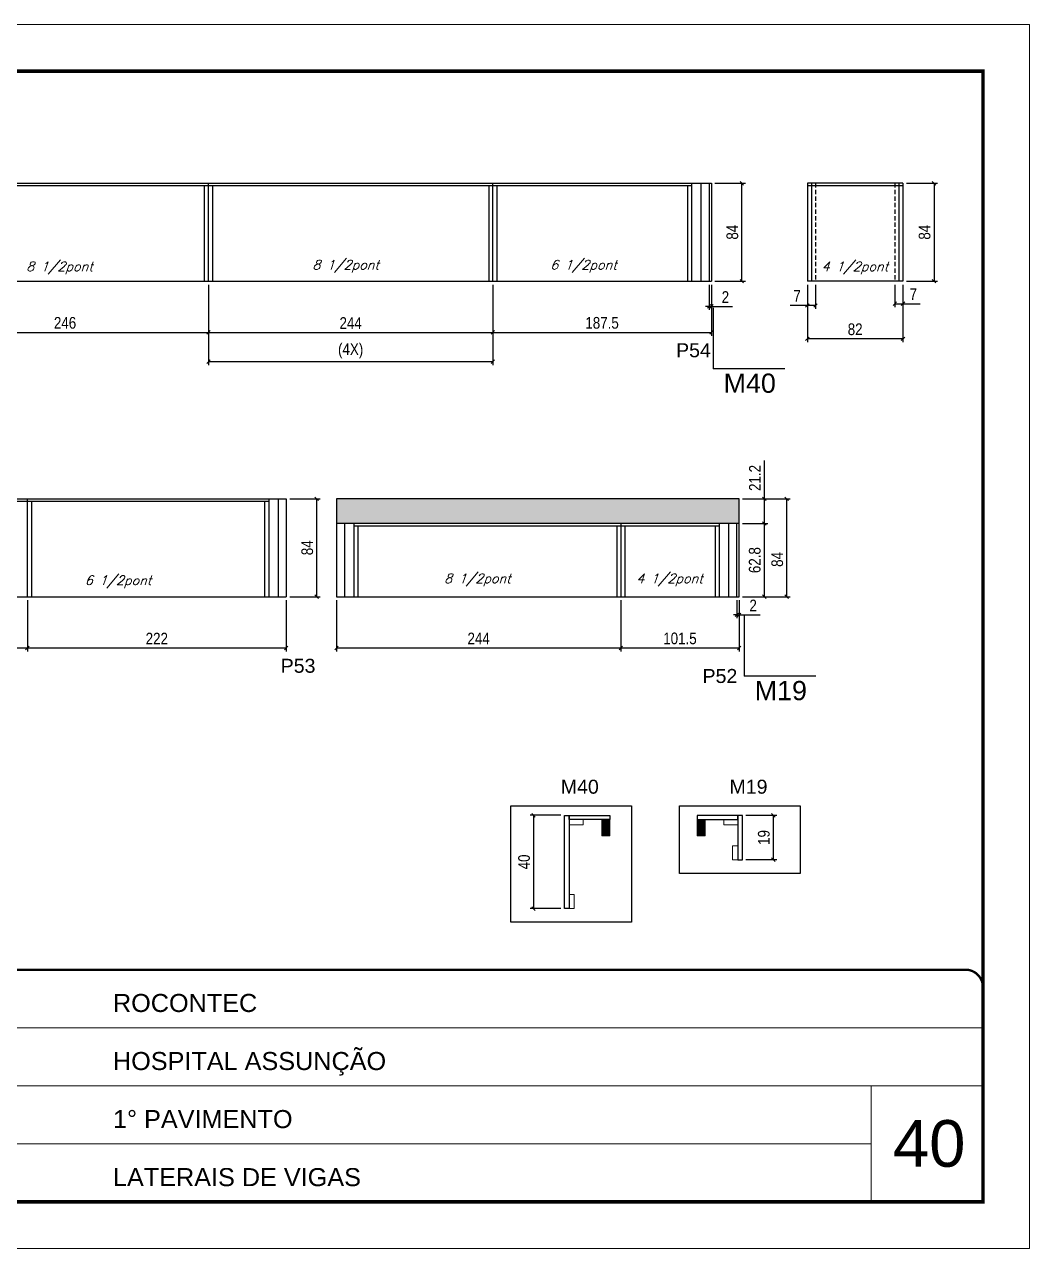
# Model space of a CAD drawing. Extents: x 137137 to 143418, y 10464 to 34486.
# Drawn here: x 142515 to 143377, y 23099 to 24149 of the extents above; entities that cross this region are included whole.
import ezdxf

# ---------------------------------------------------------------- set-up
doc = ezdxf.new("R2010")
doc.units = 0
for name, pattern in [('CONTINUO', [0]), ('DASHED', [0.75, 0.5, -0.25]), ('HIDDEN', [0.375, 0.25, -0.125])]:
    doc.linetypes.add(name, pattern=pattern)
for name, color, linetype in [('5', 5, 'Continuous'), ('COTA', 241, 'Continuous'), ('NOMENCLATURA', 7, 'Continuous'), ('Painéis', 200, 'Continuous'), ('SARR_2.2x7', 40, 'Continuous'), ('SARR_3.5x7', 81, 'Continuous'), ('texto', 7, 'Continuous')]:
    doc.layers.add(name, color=color, linetype=linetype)
for name, color, linetype, lineweight in [('CARIMBO', 255, 'Continuous', 9), ('Folhas', 255, 'Continuous', 9), ('Madeira', 126, 'Continuous', 18), ('Sarr 2.2x7', 40, 'Continuous', 9), ('SARRAFO DE PRESSAO', 251, 'DASHED', 9)]:
    doc.layers.add(name, color=color, linetype=linetype, lineweight=lineweight)
doc.styles.add('ARIAL', font='arial.ttf')
doc.styles.add('COTA TECNICA', font='techl___.ttf', dxfattribs={"height": 10})
doc.styles.add('Romans', font='romans.shx')
doc.styles.get("Standard").update_dxf_attribs({"font": 'arial.ttf'})
doc.dimstyles.new('PAINEL', dxfattribs={"dimtxt": 10, "dimasz": 3, "dimexe": 3, "dimexo": 3, "dimgap": 3, "dimtad": 1, "dimdec": 1, "dimzin": 12, "dimdsep": 46, "dimtxsty": 'COTA TECNICA', "dimblk1": 'OBLIQUE', "dimblk2": 'OBLIQUE', "dimsah": 1, "dimcen": 0.9, "dimclrd": 4, "dimclre": 4, "dimclrt": 240, "dimadec": 1, "dimazin": 3, "dimtfac": 1, "dimtdec": 1, "dimtmove": 0, "dimatfit": 3, "dimfxl": 1, "dimtolj": 1, "dimtzin": 12, "dimarcsym": 0})

# ---------------------------------------------------------------- blocks, each defined once
blk = doc.blocks.new('9999999999')
at = {"color": 30, "linetype": 'CONTINUO'}
for p, q in [((98564.6, 34379.6), (99584, 34379.6)), ((98564.6, 34329.8), (99488, 34329.8)), ((99584, 34329.8), (99488, 34329.8)), ((99488, 34329.8), (99488, 34230.2)), ((98564.6, 34280), (99488, 34280))]:
    blk.add_line(p, q, dxfattribs=at)
at = {"color": 30, "linetype": 'CONTINUO', "const_width": 2}
blk.add_lwpolyline([(99584, 34230.2), (99584, 34414.4, 0.414214), (99569, 34429.4), (98229, 34429.4, 0.414214), (98214, 34414.4), (98214, 34245.2, 0.414214), (98229, 34230.2), (99584, 34230.2)], format="xyb", dxfattribs=at)
at = {"layer": 'Folhas'}
blk.add_lwpolyline([(98139, 34190.2), (99624, 34190.2), (99624, 35240.2), (98139, 35240.2)], close=True, dxfattribs=at)
at = {"layer": 'Folhas', "color": 30, "const_width": 3}
blk.add_lwpolyline([(98214, 34230.2), (99584, 34230.2), (99584, 35200.2), (98214, 35200.2)], close=True, dxfattribs=at)
at = {"color": 7, "linetype": 'Continuous', "ltscale": 5, "style": 'ARIAL'}
for s, height, p in [('ROCONTEC', 15.48, (98837.7, 34393.1)), ('HOSPITAL ASSUNÇÃO', 15.483, (98837.7, 34343.3)), ('1° PAVIMENTO', 15.483, (98837.7, 34293.5)), ('LATERAIS DE VIGAS', 15.483, (98837.7, 34243.7))]:
    blk.add_text(s, height=height, dxfattribs=at).set_placement(p)
blk = doc.blocks.new('_Oblique')
at = {"color": 0, "linetype": 'ByBlock', "lineweight": -2}
blk.add_line((-0.5, -0.5), (0.5, 0.5), dxfattribs=at)
blk = doc.blocks.new('*D1645')
at = {"layer": 'COTA', "color": 4, "linetype": 'ByBlock', "lineweight": -2, "transparency": 16777216}
for p, q in [((142426.9, 23937.9), (142426.9, 23881.5)), ((142672.9, 23925.4), (142672.9, 23881.5)), ((142426.9, 23884.5), (142672.9, 23884.5))]:
    blk.add_line(p, q, dxfattribs=at)
at = {"layer": 'Defpoints', "color": 0, "linetype": 'ByBlock', "transparency": 16777216}
for p in [(142426.9, 23940.9), (142672.9, 23928.4), (142672.9, 23884.5)]:
    blk.add_point(p, dxfattribs=at)
at = {"layer": 'COTA', "color": 4, "linetype": 'ByBlock', "lineweight": -2, "transparency": 16777216, "xscale": 3, "yscale": 3, "zscale": 3, "rotation": 180}
blk.add_blockref('_Oblique', (142426.9, 23884.5), dxfattribs=at)
at = {"layer": 'COTA', "color": 4, "linetype": 'ByBlock', "lineweight": -2, "transparency": 16777216, "xscale": 3, "yscale": 3, "zscale": 3}
blk.add_blockref('_Oblique', (142672.9, 23884.5), dxfattribs=at)
at = {"layer": 'COTA', "color": 240, "linetype": 'ByBlock', "transparency": 16777216, "insert": (142549.9, 23892.6), "char_height": 10, "attachment_point": 5, "style": 'COTA TECNICA'}
blk.add_mtext('\\A1;246', dxfattribs=at)
blk = doc.blocks.new('*D1646')
at = {"layer": 'COTA', "color": 4, "linetype": 'ByBlock', "lineweight": -2, "transparency": 16777216}
for p, q in [((142672.9, 23925.4), (142672.9, 23881.5)), ((142916.9, 23925.4), (142916.9, 23881.5)), ((142672.9, 23884.5), (142916.9, 23884.5))]:
    blk.add_line(p, q, dxfattribs=at)
at = {"layer": 'Defpoints', "color": 0, "linetype": 'ByBlock', "transparency": 16777216}
for p in [(142672.9, 23928.4), (142916.9, 23928.4), (142916.9, 23884.5)]:
    blk.add_point(p, dxfattribs=at)
at = {"layer": 'COTA', "color": 4, "linetype": 'ByBlock', "lineweight": -2, "transparency": 16777216, "xscale": 3, "yscale": 3, "zscale": 3, "rotation": 180}
blk.add_blockref('_Oblique', (142672.9, 23884.5), dxfattribs=at)
at = {"layer": 'COTA', "color": 4, "linetype": 'ByBlock', "lineweight": -2, "transparency": 16777216, "xscale": 3, "yscale": 3, "zscale": 3}
blk.add_blockref('_Oblique', (142916.9, 23884.5), dxfattribs=at)
at = {"layer": 'COTA', "color": 240, "linetype": 'ByBlock', "transparency": 16777216, "insert": (142794.9, 23892.5), "char_height": 10, "attachment_point": 5, "style": 'COTA TECNICA'}
blk.add_mtext('\\A1;244', dxfattribs=at)
blk = doc.blocks.new('*D1666')
at = {"layer": 'COTA', "color": 4, "lineweight": -2, "ltscale": 25, "transparency": 16777216}
for p, q in [((142672.9, 23925.4), (142672.9, 23856.4)), ((142916.9, 23925.4), (142916.9, 23856.4)), ((142672.9, 23859.4), (142916.9, 23859.4))]:
    blk.add_line(p, q, dxfattribs=at)
at = {"layer": 'Defpoints', "color": 0, "ltscale": 25, "transparency": 16777216}
for p in [(142672.9, 23928.4), (142916.9, 23928.4), (142916.9, 23859.4)]:
    blk.add_point(p, dxfattribs=at)
at = {"layer": 'COTA', "color": 4, "lineweight": -2, "ltscale": 25, "transparency": 16777216, "xscale": 3, "yscale": 3, "zscale": 3, "rotation": 180}
blk.add_blockref('_Oblique', (142672.9, 23859.4), dxfattribs=at)
at = {"layer": 'COTA', "color": 4, "lineweight": -2, "ltscale": 25, "transparency": 16777216, "xscale": 3, "yscale": 3, "zscale": 3}
blk.add_blockref('_Oblique', (142916.9, 23859.4), dxfattribs=at)
at = {"layer": 'COTA', "color": 240, "ltscale": 25, "transparency": 16777216, "insert": (142794.9, 23868.6), "char_height": 10, "attachment_point": 5, "style": 'COTA TECNICA'}
blk.add_mtext('\\A1;(4X)', dxfattribs=at)
blk = doc.blocks.new('*D1647')
at = {"layer": 'COTA', "color": 4, "lineweight": -2, "ltscale": 25, "transparency": 16777216}
for p, q in [((142916.9, 23925.4), (142916.9, 23881.5)), ((143104.4, 23925.4), (143104.4, 23881.5)), ((142916.9, 23884.5), (143104.4, 23884.5))]:
    blk.add_line(p, q, dxfattribs=at)
at = {"layer": 'Defpoints', "color": 0, "ltscale": 25, "transparency": 16777216}
for p in [(142916.9, 23928.4), (143104.4, 23928.4), (143104.4, 23884.5)]:
    blk.add_point(p, dxfattribs=at)
at = {"layer": 'COTA', "color": 4, "lineweight": -2, "ltscale": 25, "transparency": 16777216, "xscale": 3, "yscale": 3, "zscale": 3, "rotation": 180}
blk.add_blockref('_Oblique', (142916.9, 23884.5), dxfattribs=at)
at = {"layer": 'COTA', "color": 4, "lineweight": -2, "ltscale": 25, "transparency": 16777216, "xscale": 3, "yscale": 3, "zscale": 3}
blk.add_blockref('_Oblique', (143104.4, 23884.5), dxfattribs=at)
at = {"layer": 'COTA', "color": 240, "ltscale": 25, "transparency": 16777216, "insert": (143010.6, 23892.6), "char_height": 10, "attachment_point": 5, "style": 'COTA TECNICA'}
blk.add_mtext('\\A1;187.5', dxfattribs=at)
blk = doc.blocks.new('*D1667')
at = {"layer": 'COTA', "color": 4, "lineweight": -2, "ltscale": 25, "transparency": 16777216}
for p, q in [((143107.4, 24012.4), (143133.5, 24012.4)), ((143130.5, 23928.4), (143130.5, 24012.4)), ((143107.4, 23928.4), (143133.5, 23928.4))]:
    blk.add_line(p, q, dxfattribs=at)
at = {"layer": 'Defpoints', "color": 0, "ltscale": 25, "transparency": 16777216}
for p in [(143104.4, 24012.4), (143130.5, 24012.4), (143104.4, 23928.4)]:
    blk.add_point(p, dxfattribs=at)
at = {"layer": 'COTA', "color": 4, "lineweight": -2, "ltscale": 25, "transparency": 16777216, "xscale": 3, "yscale": 3, "zscale": 3}
for p, rotation in [((143130.5, 24012.4), 90), ((143130.5, 23928.4), 270)]:
    blk.add_blockref('_Oblique', p, dxfattribs=dict(at, rotation=rotation))
at = {"layer": 'COTA', "color": 240, "ltscale": 25, "transparency": 16777216, "insert": (143122.4, 23970.4), "char_height": 10, "attachment_point": 5, "rotation": 90, "style": 'COTA TECNICA'}
blk.add_mtext('\\A1;84', dxfattribs=at)
blk = doc.blocks.new('*D1669')
at = {"layer": 'Defpoints', "color": 0, "linetype": 'ByBlock', "transparency": 16777216}
for p in [(142978.3, 23470.2), (142951.8, 23390.2), (142978.3, 23390.2)]:
    blk.add_point(p, dxfattribs=at)
at = {"layer": 'Sarr 2.2x7', "color": 4, "linetype": 'ByBlock', "lineweight": -2, "transparency": 16777216}
for p, q in [((142975.3, 23470.2), (142948.8, 23470.2)), ((142951.8, 23470.2), (142951.8, 23390.2)), ((142975.3, 23390.2), (142948.8, 23390.2))]:
    blk.add_line(p, q, dxfattribs=at)
at = {"layer": 'Sarr 2.2x7', "color": 4, "linetype": 'ByBlock', "lineweight": -2, "transparency": 16777216, "xscale": 3, "yscale": 3, "zscale": 3}
for p, rotation in [((142951.8, 23470.2), 90), ((142951.8, 23390.2), 270)]:
    blk.add_blockref('_Oblique', p, dxfattribs=dict(at, rotation=rotation))
at = {"layer": 'Sarr 2.2x7', "color": 240, "linetype": 'ByBlock', "transparency": 16777216, "insert": (142943.7, 23430.2), "char_height": 10, "attachment_point": 5, "rotation": 90, "style": 'COTA TECNICA'}
blk.add_mtext('\\A1;40', dxfattribs=at)
blk = doc.blocks.new('*D1661')
at = {"layer": 'COTA', "color": 4, "lineweight": -2, "ltscale": 25, "transparency": 16777216}
for p, q in [((143186.7, 23925.4), (143186.7, 23876)), ((143268.7, 23925.4), (143268.7, 23876)), ((143268.7, 23879), (143186.7, 23879))]:
    blk.add_line(p, q, dxfattribs=at)
at = {"layer": 'Defpoints', "color": 0, "ltscale": 25, "transparency": 16777216}
for p in [(143186.7, 23928.4), (143268.7, 23928.4), (143186.7, 23879)]:
    blk.add_point(p, dxfattribs=at)
at = {"layer": 'COTA', "color": 4, "lineweight": -2, "ltscale": 25, "transparency": 16777216, "xscale": 3, "yscale": 3, "zscale": 3, "rotation": 180}
blk.add_blockref('_Oblique', (143186.7, 23879), dxfattribs=at)
at = {"layer": 'COTA', "color": 4, "lineweight": -2, "ltscale": 25, "transparency": 16777216, "xscale": 3, "yscale": 3, "zscale": 3}
blk.add_blockref('_Oblique', (143268.7, 23879), dxfattribs=at)
at = {"layer": 'COTA', "color": 240, "ltscale": 25, "transparency": 16777216, "insert": (143227.7, 23887.1), "char_height": 10, "attachment_point": 5, "style": 'COTA TECNICA'}
blk.add_mtext('\\A1;82', dxfattribs=at)
blk = doc.blocks.new('*D1662')
at = {"layer": 'COTA', "color": 4, "lineweight": -2, "ltscale": 25, "transparency": 16777216}
for p, q in [((143271.7, 24012.4), (143298.4, 24012.4)), ((143295.4, 24012.4), (143295.4, 23928.4)), ((143271.7, 23928.4), (143298.4, 23928.4))]:
    blk.add_line(p, q, dxfattribs=at)
at = {"layer": 'Defpoints', "color": 0, "ltscale": 25, "transparency": 16777216}
for p in [(143268.7, 24012.4), (143268.7, 23928.4), (143295.4, 23928.4)]:
    blk.add_point(p, dxfattribs=at)
at = {"layer": 'COTA', "color": 4, "lineweight": -2, "ltscale": 25, "transparency": 16777216, "xscale": 3, "yscale": 3, "zscale": 3}
for p, rotation in [((143295.4, 24012.4), 90), ((143295.4, 23928.4), 270)]:
    blk.add_blockref('_Oblique', p, dxfattribs=dict(at, rotation=rotation))
at = {"layer": 'COTA', "color": 240, "ltscale": 25, "transparency": 16777216, "insert": (143287.3, 23970.4), "char_height": 10, "attachment_point": 5, "rotation": 90, "style": 'COTA TECNICA'}
blk.add_mtext('\\A1;84', dxfattribs=at)
blk = doc.blocks.new('*D1663')
at = {"layer": 'COTA', "color": 4, "lineweight": -2, "ltscale": 25, "transparency": 16777216}
for p, q in [((143186.7, 23925.4), (143186.7, 23904.6)), ((143193.7, 23925.4), (143193.7, 23904.6)), ((143186.7, 23907.6), (143172, 23907.6)), ((143193.7, 23907.6), (143186.7, 23907.6))]:
    blk.add_line(p, q, dxfattribs=at)
at = {"layer": 'Defpoints', "color": 0, "ltscale": 25, "transparency": 16777216}
for p in [(143186.7, 23928.4), (143193.7, 23928.4), (143186.7, 23907.6)]:
    blk.add_point(p, dxfattribs=at)
at = {"layer": 'COTA', "color": 4, "lineweight": -2, "ltscale": 25, "transparency": 16777216, "xscale": 3, "yscale": 3, "zscale": 3, "rotation": 180}
blk.add_blockref('_Oblique', (143186.7, 23907.6), dxfattribs=at)
at = {"layer": 'COTA', "color": 4, "lineweight": -2, "ltscale": 25, "transparency": 16777216, "xscale": 3, "yscale": 3, "zscale": 3}
blk.add_blockref('_Oblique', (143193.7, 23907.6), dxfattribs=at)
at = {"layer": 'COTA', "color": 240, "ltscale": 25, "transparency": 16777216, "insert": (143177.9, 23915.7), "char_height": 10, "attachment_point": 5, "style": 'COTA TECNICA'}
blk.add_mtext('\\A1;7', dxfattribs=at)
blk = doc.blocks.new('*D1664')
at = {"layer": 'COTA', "color": 4, "lineweight": -2, "ltscale": 25, "transparency": 16777216}
for p, q in [((143261.7, 23925.4), (143261.7, 23906.1)), ((143268.7, 23925.4), (143268.7, 23906.1)), ((143261.7, 23909.1), (143268.7, 23909.1)), ((143268.7, 23909.1), (143283.5, 23909.1))]:
    blk.add_line(p, q, dxfattribs=at)
at = {"layer": 'Defpoints', "color": 0, "ltscale": 25, "transparency": 16777216}
for p in [(143261.7, 23928.4), (143268.7, 23928.4), (143268.7, 23909.1)]:
    blk.add_point(p, dxfattribs=at)
at = {"layer": 'COTA', "color": 4, "lineweight": -2, "ltscale": 25, "transparency": 16777216, "xscale": 3, "yscale": 3, "zscale": 3, "rotation": 180}
blk.add_blockref('_Oblique', (143261.7, 23909.1), dxfattribs=at)
at = {"layer": 'COTA', "color": 4, "lineweight": -2, "ltscale": 25, "transparency": 16777216, "xscale": 3, "yscale": 3, "zscale": 3}
blk.add_blockref('_Oblique', (143268.7, 23909.1), dxfattribs=at)
at = {"layer": 'COTA', "color": 240, "ltscale": 25, "transparency": 16777216, "insert": (143277.6, 23917.2), "char_height": 10, "attachment_point": 5, "style": 'COTA TECNICA'}
blk.add_mtext('\\A1;7', dxfattribs=at)
blk = doc.blocks.new('*D1634')
at = {"layer": 'COTA', "color": 4, "linetype": 'ByBlock', "lineweight": -2, "transparency": 16777216}
for p, q in [((142273.6, 23654.7), (142273.6, 23610.8)), ((142517.6, 23654.7), (142517.6, 23610.8)), ((142273.6, 23613.8), (142517.6, 23613.8))]:
    blk.add_line(p, q, dxfattribs=at)
at = {"layer": 'Defpoints', "color": 0, "linetype": 'ByBlock', "transparency": 16777216}
for p in [(142273.6, 23657.7), (142517.6, 23657.7), (142517.6, 23613.8)]:
    blk.add_point(p, dxfattribs=at)
at = {"layer": 'COTA', "color": 4, "linetype": 'ByBlock', "lineweight": -2, "transparency": 16777216, "xscale": 3, "yscale": 3, "zscale": 3, "rotation": 180}
blk.add_blockref('_Oblique', (142273.6, 23613.8), dxfattribs=at)
at = {"layer": 'COTA', "color": 4, "linetype": 'ByBlock', "lineweight": -2, "transparency": 16777216, "xscale": 3, "yscale": 3, "zscale": 3}
blk.add_blockref('_Oblique', (142517.6, 23613.8), dxfattribs=at)
at = {"layer": 'COTA', "color": 240, "linetype": 'ByBlock', "transparency": 16777216, "insert": (142395.6, 23621.9), "char_height": 10, "attachment_point": 5, "style": 'COTA TECNICA'}
blk.add_mtext('\\A1;244', dxfattribs=at)
blk = doc.blocks.new('*D1635')
at = {"layer": 'COTA', "color": 4, "lineweight": -2, "ltscale": 25, "transparency": 16777216}
for p, q in [((142517.6, 23654.7), (142517.6, 23610.8)), ((142739.6, 23654.7), (142739.6, 23610.8)), ((142517.6, 23613.8), (142739.6, 23613.8))]:
    blk.add_line(p, q, dxfattribs=at)
at = {"layer": 'Defpoints', "color": 0, "ltscale": 25, "transparency": 16777216}
for p in [(142517.6, 23657.7), (142739.6, 23657.7), (142739.6, 23613.8)]:
    blk.add_point(p, dxfattribs=at)
at = {"layer": 'COTA', "color": 4, "lineweight": -2, "ltscale": 25, "transparency": 16777216, "xscale": 3, "yscale": 3, "zscale": 3, "rotation": 180}
blk.add_blockref('_Oblique', (142517.6, 23613.8), dxfattribs=at)
at = {"layer": 'COTA', "color": 4, "lineweight": -2, "ltscale": 25, "transparency": 16777216, "xscale": 3, "yscale": 3, "zscale": 3}
blk.add_blockref('_Oblique', (142739.6, 23613.8), dxfattribs=at)
at = {"layer": 'COTA', "color": 240, "ltscale": 25, "transparency": 16777216, "insert": (142628.6, 23621.8), "char_height": 10, "attachment_point": 5, "style": 'COTA TECNICA'}
blk.add_mtext('\\A1;222', dxfattribs=at)
blk = doc.blocks.new('*D1665')
at = {"layer": 'COTA', "color": 4, "lineweight": -2, "ltscale": 25, "transparency": 16777216}
for p, q in [((142742.6, 23741.7), (142768.8, 23741.7)), ((142765.8, 23657.7), (142765.8, 23741.7)), ((142742.6, 23657.7), (142768.8, 23657.7))]:
    blk.add_line(p, q, dxfattribs=at)
at = {"layer": 'Defpoints', "color": 0, "ltscale": 25, "transparency": 16777216}
for p in [(142739.6, 23741.7), (142765.8, 23741.7), (142739.6, 23657.7)]:
    blk.add_point(p, dxfattribs=at)
at = {"layer": 'COTA', "color": 4, "lineweight": -2, "ltscale": 25, "transparency": 16777216, "xscale": 3, "yscale": 3, "zscale": 3}
for p, rotation in [((142765.8, 23741.7), 90), ((142765.8, 23657.7), 270)]:
    blk.add_blockref('_Oblique', p, dxfattribs=dict(at, rotation=rotation))
at = {"layer": 'COTA', "color": 240, "ltscale": 25, "transparency": 16777216, "insert": (142757.7, 23699.7), "char_height": 10, "attachment_point": 5, "rotation": 90, "style": 'COTA TECNICA'}
blk.add_mtext('\\A1;84', dxfattribs=at)
blk = doc.blocks.new('*D1636')
at = {"layer": 'COTA', "color": 4, "linetype": 'ByBlock', "lineweight": -2, "transparency": 16777216}
for p, q in [((143131.2, 23720.5), (143152.8, 23720.5)), ((143149.8, 23657.7), (143149.8, 23720.5)), ((143131.2, 23657.7), (143152.8, 23657.7))]:
    blk.add_line(p, q, dxfattribs=at)
at = {"layer": 'Defpoints', "color": 0, "linetype": 'ByBlock', "transparency": 16777216}
for p in [(143128.2, 23720.5), (143149.8, 23720.5), (143128.2, 23657.7)]:
    blk.add_point(p, dxfattribs=at)
at = {"layer": 'COTA', "color": 4, "linetype": 'ByBlock', "lineweight": -2, "transparency": 16777216, "xscale": 3, "yscale": 3, "zscale": 3}
for p, rotation in [((143149.8, 23720.5), 90), ((143149.8, 23657.7), 270)]:
    blk.add_blockref('_Oblique', p, dxfattribs=dict(at, rotation=rotation))
at = {"layer": 'COTA', "color": 240, "linetype": 'ByBlock', "transparency": 16777216, "insert": (143141.6, 23689.1), "char_height": 10, "attachment_point": 5, "rotation": 90, "style": 'COTA TECNICA'}
blk.add_mtext('\\A1;62.8', dxfattribs=at)
blk = doc.blocks.new('*D1637')
at = {"layer": 'COTA', "color": 4, "linetype": 'ByBlock', "lineweight": -2, "transparency": 16777216}
for p, q in [((143149.8, 23741.7), (143149.8, 23774.5)), ((143131.2, 23741.7), (143152.8, 23741.7)), ((143149.8, 23720.5), (143149.8, 23741.7)), ((143131.2, 23720.5), (143152.8, 23720.5))]:
    blk.add_line(p, q, dxfattribs=at)
at = {"layer": 'Defpoints', "color": 0, "linetype": 'ByBlock', "transparency": 16777216}
for p in [(143128.2, 23741.7), (143149.8, 23741.7), (143128.2, 23720.5)]:
    blk.add_point(p, dxfattribs=at)
at = {"layer": 'COTA', "color": 4, "linetype": 'ByBlock', "lineweight": -2, "transparency": 16777216, "xscale": 3, "yscale": 3, "zscale": 3}
for p, rotation in [((143149.8, 23741.7), 90), ((143149.8, 23720.5), 270)]:
    blk.add_blockref('_Oblique', p, dxfattribs=dict(at, rotation=rotation))
at = {"layer": 'COTA', "color": 240, "linetype": 'ByBlock', "transparency": 16777216, "insert": (143141.7, 23759.6), "char_height": 10, "attachment_point": 5, "rotation": 90, "style": 'COTA TECNICA'}
blk.add_mtext('\\A1;21.2', dxfattribs=at)
blk = doc.blocks.new('*D1638')
at = {"layer": 'COTA', "color": 4, "linetype": 'ByBlock', "lineweight": -2, "transparency": 16777216}
for p, q in [((143131.2, 23741.7), (143172, 23741.7)), ((143169, 23657.7), (143169, 23741.7)), ((143131.2, 23657.7), (143172, 23657.7))]:
    blk.add_line(p, q, dxfattribs=at)
at = {"layer": 'Defpoints', "color": 0, "linetype": 'ByBlock', "transparency": 16777216}
for p in [(143128.2, 23741.7), (143169, 23741.7), (143128.2, 23657.7)]:
    blk.add_point(p, dxfattribs=at)
at = {"layer": 'COTA', "color": 4, "linetype": 'ByBlock', "lineweight": -2, "transparency": 16777216, "xscale": 3, "yscale": 3, "zscale": 3}
for p, rotation in [((143169, 23741.7), 90), ((143169, 23657.7), 270)]:
    blk.add_blockref('_Oblique', p, dxfattribs=dict(at, rotation=rotation))
at = {"layer": 'COTA', "color": 240, "linetype": 'ByBlock', "transparency": 16777216, "insert": (143160.9, 23689.7), "char_height": 10, "attachment_point": 5, "rotation": 90, "style": 'COTA TECNICA'}
blk.add_mtext('\\A1;84', dxfattribs=at)
blk = doc.blocks.new('*D1639')
at = {"layer": 'COTA', "color": 4, "linetype": 'ByBlock', "lineweight": -2, "transparency": 16777216}
for p, q in [((142782.7, 23654.7), (142782.7, 23610.8)), ((143026.7, 23654.7), (143026.7, 23610.8)), ((142782.7, 23613.8), (143026.7, 23613.8))]:
    blk.add_line(p, q, dxfattribs=at)
at = {"layer": 'Defpoints', "color": 0, "linetype": 'ByBlock', "transparency": 16777216}
for p in [(142782.7, 23657.7), (143026.7, 23657.7), (143026.7, 23613.8)]:
    blk.add_point(p, dxfattribs=at)
at = {"layer": 'COTA', "color": 4, "linetype": 'ByBlock', "lineweight": -2, "transparency": 16777216, "xscale": 3, "yscale": 3, "zscale": 3, "rotation": 180}
blk.add_blockref('_Oblique', (142782.7, 23613.8), dxfattribs=at)
at = {"layer": 'COTA', "color": 4, "linetype": 'ByBlock', "lineweight": -2, "transparency": 16777216, "xscale": 3, "yscale": 3, "zscale": 3}
blk.add_blockref('_Oblique', (143026.7, 23613.8), dxfattribs=at)
at = {"layer": 'COTA', "color": 240, "linetype": 'ByBlock', "transparency": 16777216, "insert": (142904.7, 23621.9), "char_height": 10, "attachment_point": 5, "style": 'COTA TECNICA'}
blk.add_mtext('\\A1;244', dxfattribs=at)
blk = doc.blocks.new('*D1640')
at = {"layer": 'COTA', "color": 4, "linetype": 'ByBlock', "lineweight": -2, "transparency": 16777216}
for p, q in [((143026.7, 23654.7), (143026.7, 23610.8)), ((143128.2, 23654.7), (143128.2, 23610.8)), ((143026.7, 23613.8), (143128.2, 23613.8))]:
    blk.add_line(p, q, dxfattribs=at)
at = {"layer": 'Defpoints', "color": 0, "linetype": 'ByBlock', "transparency": 16777216}
for p in [(143026.7, 23657.7), (143128.2, 23657.7), (143128.2, 23613.8)]:
    blk.add_point(p, dxfattribs=at)
at = {"layer": 'COTA', "color": 4, "linetype": 'ByBlock', "lineweight": -2, "transparency": 16777216, "xscale": 3, "yscale": 3, "zscale": 3, "rotation": 180}
blk.add_blockref('_Oblique', (143026.7, 23613.8), dxfattribs=at)
at = {"layer": 'COTA', "color": 4, "linetype": 'ByBlock', "lineweight": -2, "transparency": 16777216, "xscale": 3, "yscale": 3, "zscale": 3}
blk.add_blockref('_Oblique', (143128.2, 23613.8), dxfattribs=at)
at = {"layer": 'COTA', "color": 240, "linetype": 'ByBlock', "transparency": 16777216, "insert": (143077.4, 23621.9), "char_height": 10, "attachment_point": 5, "style": 'COTA TECNICA'}
blk.add_mtext('\\A1;101.5', dxfattribs=at)
blk = doc.blocks.new('*D1655')
at = {"layer": 'COTA', "color": 4, "lineweight": -2, "ltscale": 25, "transparency": 16777216}
for p, q in [((143102.4, 23925.4), (143102.4, 23903.8)), ((143104.4, 23925.4), (143104.4, 23903.8)), ((143102.4, 23906.8), (143099.4, 23906.8)), ((143102.4, 23906.8), (143104.4, 23906.8)), ((143104.4, 23906.8), (143122.5, 23906.8))]:
    blk.add_line(p, q, dxfattribs=at)
at = {"layer": 'Defpoints', "color": 0, "ltscale": 25, "transparency": 16777216}
for p in [(143102.4, 23928.4), (143104.4, 23928.4), (143104.4, 23906.8)]:
    blk.add_point(p, dxfattribs=at)
at = {"layer": 'COTA', "color": 4, "lineweight": -2, "ltscale": 25, "transparency": 16777216, "xscale": 3, "yscale": 3, "zscale": 3}
blk.add_blockref('_Oblique', (143102.4, 23906.8), dxfattribs=at)
at = {"layer": 'COTA', "color": 4, "lineweight": -2, "ltscale": 25, "transparency": 16777216, "xscale": 3, "yscale": 3, "zscale": 3, "rotation": 180}
blk.add_blockref('_Oblique', (143104.4, 23906.8), dxfattribs=at)
at = {"layer": 'COTA', "color": 240, "ltscale": 25, "transparency": 16777216, "insert": (143116.4, 23914.8), "char_height": 10, "attachment_point": 5, "style": 'COTA TECNICA'}
blk.add_mtext('\\A1;2', dxfattribs=at)
blk = doc.blocks.new('*D1656')
at = {"layer": 'COTA', "color": 4, "lineweight": -2, "ltscale": 25, "transparency": 16777216}
for p, q in [((143126.2, 23654.7), (143126.2, 23639.2)), ((143128.2, 23654.7), (143128.2, 23639.2)), ((143126.2, 23642.2), (143123.2, 23642.2)), ((143126.2, 23642.2), (143128.2, 23642.2)), ((143128.2, 23642.2), (143146.3, 23642.2))]:
    blk.add_line(p, q, dxfattribs=at)
at = {"layer": 'Defpoints', "color": 0, "ltscale": 25, "transparency": 16777216}
for p in [(143126.2, 23657.7), (143128.2, 23657.7), (143128.2, 23642.2)]:
    blk.add_point(p, dxfattribs=at)
at = {"layer": 'COTA', "color": 4, "lineweight": -2, "ltscale": 25, "transparency": 16777216, "xscale": 3, "yscale": 3, "zscale": 3}
blk.add_blockref('_Oblique', (143126.2, 23642.2), dxfattribs=at)
at = {"layer": 'COTA', "color": 4, "lineweight": -2, "ltscale": 25, "transparency": 16777216, "xscale": 3, "yscale": 3, "zscale": 3, "rotation": 180}
blk.add_blockref('_Oblique', (143128.2, 23642.2), dxfattribs=at)
at = {"layer": 'COTA', "color": 240, "ltscale": 25, "transparency": 16777216, "insert": (143140.2, 23650.2), "char_height": 10, "attachment_point": 5, "style": 'COTA TECNICA'}
blk.add_mtext('\\A1;2', dxfattribs=at)
blk = doc.blocks.new('*D1658')
at = {"layer": 'Defpoints', "color": 0, "linetype": 'ByBlock', "transparency": 16777216}
for p in [(143131, 23470.2), (143131, 23432.2), (143157.5, 23432.2)]:
    blk.add_point(p, dxfattribs=at)
at = {"layer": 'Sarr 2.2x7', "color": 4, "linetype": 'ByBlock', "lineweight": -2, "transparency": 16777216}
for p, q in [((143134, 23470.2), (143160.5, 23470.2)), ((143157.5, 23470.2), (143157.5, 23432.2)), ((143134, 23432.2), (143160.5, 23432.2))]:
    blk.add_line(p, q, dxfattribs=at)
at = {"layer": 'Sarr 2.2x7', "color": 4, "linetype": 'ByBlock', "lineweight": -2, "transparency": 16777216, "xscale": 3, "yscale": 3, "zscale": 3}
for p, rotation in [((143157.5, 23470.2), 90), ((143157.5, 23432.2), 270)]:
    blk.add_blockref('_Oblique', p, dxfattribs=dict(at, rotation=rotation))
at = {"layer": 'Sarr 2.2x7', "color": 240, "linetype": 'ByBlock', "transparency": 16777216, "insert": (143149.4, 23451.2), "char_height": 10, "attachment_point": 5, "rotation": 90, "style": 'COTA TECNICA'}
blk.add_mtext('\\A1;19', dxfattribs=at)

msp = doc.modelspace()

# ---------------------------------------------------------------- hatches: boundary and pattern name
at = {"layer": 'COTA', "linetype": 'ByBlock'}
h = msp.add_hatch(dxfattribs=at)
h.set_pattern_fill('AR-CONC', color=256, scale=0.03)
h.set_pattern_definition([(50, (3928.853, -8029.5325), (5.46554007, -0.47817257), [0.5715, -6.2865]), (355, (3928.853, -8029.5325), (-1.05730264, 5.73170536), [0.4572, -5.02921753]), (100.4514447, (3929.3084, -8029.5724), (4.40823741, 5.25353256), [0.48570026, -5.34270734]), (46.1842, (3928.853, -8028.0085), (8.13237123, -1.26126984), [0.85725, -9.42975]), (96.6355576, (3929.531, -8028.114), (7.122124, 7.42278374), [0.7285507, -8.01406824]), (351.184151, (3928.853, -8028.0085), (7.122124, 7.42278374), [0.685799, -7.54379196]), (21, (3929.615, -8028.3895), (4.54843174, -3.06795595), [0.5715, -6.2865]), (326, (3929.615, -8028.3895), (1.85406085, 5.52563898), [0.4572, -5.0292]), (71.451445, (3929.994, -8028.645), (6.40249258, 2.45768307), [0.48570026, -5.34269813]), (37.5, (3928.853, -8029.5325), (0.092658098, 2.536651166), [0, -4.96824, 0, -5.1054, 0, -5.04825]), (7.5, (3928.853, -8029.5325), (2.004589875, 3.005417245), [0, -2.91084, 0, -4.85394, 0, -1.92405]), (327.5, (3927.1537, -8029.5325), (4.067717855, -0.17186232), [0, -1.905, 0, -5.9436, 0, -7.8867]), (317.5, (3926.3917, -8029.5325), (4.44387544, 0.76279473), [0, -2.4765, 0, -3.94716, 0, -5.6007])])
h.paths.add_polyline_path([(142782.67, 23741.73), (142782.67, 23720.53), (143128.17, 23720.53), (143128.17, 23741.73)])
at = {"layer": 'Madeira'}
h = msp.add_hatch(dxfattribs=at)
h.set_pattern_fill('ANSI31', color=256, scale=0.2, angle=270, style=0)
h.set_pattern_definition([(315, (159583.2645, 10118.4277), (0.449012806, 0.449012806), [])])
h.paths.add_polyline_path([(143017.25, 23466.56), (143010.25, 23466.56), (143010.25, 23452.56), (143017.25, 23452.56)])
h = msp.add_hatch(dxfattribs=at)
h.set_pattern_fill('ANSI31', color=256, scale=0.2, angle=270, style=0)
h.set_pattern_definition([(315, (159727.9865, 10118.4277), (0.449012806, 0.449012806), [])])
h.paths.add_polyline_path([(143092.05, 23452.56), (143099.05, 23452.56), (143099.05, 23466.56), (143092.05, 23466.56)])

# ---------------------------------------------------------------- linework, layer by layer
at = {"linetype": 'ByBlock'}
for points in [[(142932.34, 23478.31), (143035.77, 23478.31), (143035.77, 23378.58), (142932.34, 23378.58)], [(143077.06, 23478.31), (143180.49, 23478.31), (143180.49, 23420.16), (143077.06, 23420.16)]]:
    msp.add_lwpolyline(points, close=True, dxfattribs=at)
at = {"layer": 'COTA', "linetype": 'ByBlock'}
for p, q in [((143128.17, 23741.73), (142782.67, 23741.73)), ((142782.67, 23741.73), (142782.67, 23720.53)), ((143128.17, 23720.53), (143128.17, 23741.73))]:
    msp.add_line(p, q, dxfattribs=at)
at = {"layer": 'Madeira'}
for points in [[(143017.25, 23466.56), (143010.25, 23466.56), (143010.25, 23452.56), (143017.25, 23452.56)], [(143092.05, 23466.56), (143099.05, 23466.56), (143099.05, 23452.56), (143092.05, 23452.56)]]:
    msp.add_lwpolyline(points, close=True, dxfattribs=at)
at = {"layer": 'NOMENCLATURA', "linetype": 'Continuous'}
for p, q in [((143105.86, 23905.53), (143105.86, 23853.13)), ((143167.35, 23853.13), (143105.86, 23853.13)), ((143132.54, 23641.86), (143132.54, 23589.46)), ((143194.03, 23589.46), (143132.54, 23589.46))]:
    msp.add_line(p, q, dxfattribs=at)
at = {"layer": 'Painéis', "linetype": 'ByBlock'}
for p, q in [((142426.86, 24012.41), (143104.36, 24012.41)), ((142672.86, 23928.41), (142672.86, 24012.41)), ((142916.86, 23928.41), (142916.86, 24012.41)), ((143268.74, 24012.41), (143186.74, 24012.41)), ((143186.74, 24012.41), (143186.74, 23928.41)), ((143268.74, 24012.41), (143268.74, 23928.41)), ((143104.36, 23937.41), (143104.36, 23937.41)), ((142426.86, 23928.41), (143104.36, 23928.41)), ((143268.74, 23928.41), (143186.74, 23928.41)), ((142029.59, 23741.73), (142739.59, 23741.73)), ((142517.59, 23657.73), (142517.59, 23741.73)), ((142782.67, 23720.53), (142782.67, 23657.73)), ((143128.17, 23720.53), (142782.67, 23720.53)), ((143026.67, 23720.53), (143026.67, 23657.73)), ((143126.17, 23657.73), (143126.17, 23720.53)), ((143128.17, 23657.73), (143128.17, 23720.53)), ((142029.59, 23657.73), (142739.59, 23657.73)), ((142739.59, 23666.73), (142739.59, 23666.73)), ((142782.67, 23657.73), (143128.17, 23657.73))]:
    msp.add_line(p, q, dxfattribs=at)
at = {"layer": 'Painéis', "ltscale": 25}
for p, q in [((143102.36, 24012.41), (143102.36, 23928.41)), ((143104.36, 24012.41), (143104.36, 23928.41)), ((142739.59, 23741.73), (142739.59, 23657.73))]:
    msp.add_line(p, q, dxfattribs=at)
at = {"layer": 'Painéis'}
for points in [[(142982.29, 23390.16), (142978.29, 23390.16), (142978.29, 23470.16), (142982.29, 23470.16)], [(143127.01, 23432.16), (143131.01, 23432.16), (143131.01, 23470.16), (143127.01, 23470.16)]]:
    msp.add_lwpolyline(points, close=True, dxfattribs=at)
at = {"layer": 'Painéis', "linetype": 'ByBlock'}
for points in [[(142982.29, 23470.16), (143017.23, 23470.16), (143017.23, 23466.56), (142982.29, 23466.56), (142982.29, 23470.16)], [(143127.01, 23470.16), (143092.07, 23470.16), (143092.07, 23466.56), (143127.01, 23466.56), (143127.01, 23470.16)]]:
    msp.add_lwpolyline(points, dxfattribs=at)
at = {"layer": 'Sarr 2.2x7', "linetype": 'ByBlock'}
for points in [[(142982.29, 23466.56), (142994.29, 23466.56), (142994.29, 23462.16), (142982.29, 23462.16), (142982.29, 23466.56)], [(143127.01, 23466.56), (143115.01, 23466.56), (143115.01, 23462.16), (143127.01, 23462.16), (143127.01, 23466.56)], [(143127.01, 23432.16), (143127.01, 23444.16), (143122.61, 23444.16), (143122.61, 23432.16), (143127.01, 23432.16)], [(142982.29, 23390.16), (142982.29, 23402.16), (142986.69, 23402.16), (142986.69, 23390.16), (142982.29, 23390.16)]]:
    msp.add_lwpolyline(points, dxfattribs=at)
at = {"layer": 'SARR_2.2x7', "linetype": 'Continuous'}
for p, q in [((142672.86, 24010.21), (142443.86, 24010.21)), ((142916.86, 24010.21), (142672.86, 24010.21)), ((143087.36, 24010.21), (142916.86, 24010.21)), ((142916.86, 24010.21), (142916.86, 24010.21)), ((143095.36, 24012.41), (143095.36, 23928.41)), ((143268.74, 24010.21), (143186.74, 24010.21)), ((142732.59, 23741.73), (142732.59, 23657.73)), ((142517.59, 23739.53), (142273.59, 23739.53)), ((142724.59, 23739.53), (142517.59, 23739.53)), ((142517.59, 23739.53), (142517.59, 23739.53)), ((142789.67, 23720.53), (142789.67, 23657.73)), ((143119.17, 23720.53), (143119.17, 23657.73)), ((143026.67, 23718.33), (142797.67, 23718.33)), ((143111.17, 23718.33), (143026.67, 23718.33))]:
    msp.add_line(p, q, dxfattribs=at)
at = {"layer": 'SARR_2.2x7', "linetype": 'HIDDEN', "ltscale": 15}
for p, q in [((143193.74, 24012.41), (143193.74, 23928.41)), ((143261.74, 24012.41), (143261.74, 23928.41))]:
    msp.add_line(p, q, dxfattribs=at)
at = {"layer": 'SARR_3.5x7'}
for p, q in [((142669.36, 24010.21), (142669.36, 23928.41)), ((142676.36, 24010.21), (142676.36, 23928.41)), ((142913.36, 24010.21), (142913.36, 23928.41)), ((142920.36, 24010.21), (142920.36, 23928.41)), ((143083.86, 24010.21), (143083.86, 23928.41)), ((143087.36, 24012.41), (143087.36, 23928.41)), ((143190.24, 24012.41), (143190.24, 23928.41)), ((143265.24, 24012.41), (143265.24, 23928.41)), ((142724.59, 23741.73), (142724.59, 23657.73)), ((142521.09, 23739.53), (142521.09, 23657.73)), ((142721.09, 23739.53), (142721.09, 23657.73)), ((142797.67, 23720.53), (142797.67, 23657.73)), ((143111.17, 23720.53), (143111.17, 23657.73)), ((142801.17, 23718.33), (142801.17, 23657.73)), ((143023.17, 23718.33), (143023.17, 23657.73)), ((143030.17, 23718.33), (143030.17, 23657.73)), ((143107.67, 23718.33), (143107.67, 23657.73))]:
    msp.add_line(p, q, dxfattribs=at)

# ---------------------------------------------------------------- block references
at = {"layer": 'SARRAFO DE PRESSAO', "color": 6, "linetype": 'ByBlock'}
msp.add_blockref('9999999999', (43753.31, -11091.6), dxfattribs=at)

# ---------------------------------------------------------------- texts
at = {"layer": '5', "linetype": 'Continuous'}
for s, p in [('P54', (143074.09, 23863.15)), ('P53', (142734.89, 23592.47)), ('P52', (143096.78, 23583.73))]:
    msp.add_text(s, height=12, rotation=0.00004, dxfattribs=at).set_placement(p)
at = {"layer": '5', "color": 7, "linetype": 'Continuous'}
for s, p in [('M40', (142975.17, 23488.76)), ('M19', (143119.9, 23488.76))]:
    msp.add_text(s, height=12, rotation=359.99996, dxfattribs=at).set_placement(p)
at = {"layer": 'CARIMBO', "style": 'ARIAL'}
msp.add_text('40', height=40, dxfattribs=at).set_placement((143260.15, 23168.74))
at = {"layer": 'NOMENCLATURA', "linetype": 'Continuous'}
for s, p in [('M40', (143114.85, 23832.65)), ('M19', (143141.53, 23568.97))]:
    msp.add_text(s, height=16.5, dxfattribs=at).set_placement(p)
at = {"layer": 'texto', "color": 2, "char_height": 8, "attachment_point": 5, "style": 'Romans'}
for s, insert in [('{\\Q19;\\C256;8 1/2pont}', (142545.17, 23939.79)), ('{\\Q19;\\C256;8 1/2pont}', (142790.66, 23941.18)), ('{\\Q19;\\C256;6 1/2pont}', (142994.68, 23941.18)), ('{\\Q19;\\C256;4 1/2pont}', (143227.48, 23939.79)), ('{\\Q19;\\C256;8 1/2pont}', (142903.7, 23672.13)), ('{\\Q19;\\C256;4 1/2pont}', (143068.47, 23672.13)), ('{\\Q19;\\C256;6 1/2pont}', (142595.42, 23670.5))]:
    msp.add_mtext(s, dxfattribs=dict(at, insert=insert))

# ---------------------------------------------------------------- dimensions: what is measured, and where the dimension line sits
at = {"layer": 'COTA', "ltscale": 25}
for base, p1, p2, picture, middle in [((143130.54, 24012.41), (143104.36, 23928.41), (143104.36, 24012.41), '*D1667', (143122.44, 23970.41)), ((142765.77, 23741.73), (142739.59, 23657.73), (142739.59, 23741.73), '*D1665', (142757.68, 23699.73))]:
    dim = msp.add_linear_dim(base=base, p1=p1, p2=p2, angle=90, dimstyle='PAINEL', override={"dimtmove": 1}, dxfattribs=at)
    dim.commit()
    dim.dimension.update_dxf_attribs({"geometry": picture, "text_midpoint": middle})
dim = msp.add_linear_dim(base=(143295.38, 23928.41), p1=(143268.74, 24012.41), p2=(143268.74, 23928.41), angle=90, dimstyle='PAINEL', dxfattribs=at)
dim.commit()
dim.dimension.update_dxf_attribs({"geometry": '*D1662', "text_midpoint": (143287.29, 23970.41)})
at = {"layer": 'COTA', "linetype": 'ByBlock'}
for base, p1, p2, picture, middle in [((142672.86, 23884.46), (142426.86, 23940.86), (142672.86, 23928.41), '*D1645', (142549.86, 23892.56)), ((143026.67, 23613.78), (142782.67, 23657.73), (143026.67, 23657.73), '*D1639', (142904.67, 23621.85)), ((143128.17, 23613.78), (143026.67, 23657.73), (143128.17, 23657.73), '*D1640', (143077.42, 23621.89))]:
    dim = msp.add_linear_dim(base=base, p1=p1, p2=p2, dimstyle='PAINEL', dxfattribs=at)
    dim.commit()
    dim.dimension.update_dxf_attribs({"geometry": picture, "text_midpoint": middle})
for base, p1, p2, picture, middle in [((142916.86, 23884.46), (142672.86, 23928.41), (142916.86, 23928.41), '*D1646', (142794.86, 23892.54)), ((142517.59, 23613.78), (142273.59, 23657.73), (142517.59, 23657.73), '*D1634', (142395.59, 23621.85))]:
    dim = msp.add_linear_dim(base=base, p1=p1, p2=p2, dimstyle='PAINEL', override={"dimtmove": 1}, dxfattribs=at)
    dim.commit()
    dim.dimension.update_dxf_attribs({"geometry": picture, "text_midpoint": middle})
at = {"layer": 'COTA', "ltscale": 25}
dim = msp.add_linear_dim(base=(142916.86, 23859.38), p1=(142672.86, 23928.41), p2=(142916.86, 23928.41), text='(4X)', dimstyle='PAINEL', dxfattribs=at)
dim.commit()
dim.dimension.update_dxf_attribs({"geometry": '*D1666', "text_midpoint": (142794.86, 23868.6)})
for base, p1, p2, picture, middle in [((143104.36, 23884.46), (142916.86, 23928.41), (143104.36, 23928.41), '*D1647', (143010.61, 23892.59)), ((143104.36, 23906.77), (143102.36, 23928.41), (143104.36, 23928.41), '*D1655', (143116.41, 23914.77)), ((143186.74, 23907.64), (143193.74, 23928.41), (143186.74, 23928.41), '*D1663', (143177.87, 23915.71)), ((143186.74, 23878.98), (143268.74, 23928.41), (143186.74, 23928.41), '*D1661', (143227.74, 23887.07)), ((143268.74, 23909.14), (143261.74, 23928.41), (143268.74, 23928.41), '*D1664', (143277.6, 23917.21)), ((142739.59, 23613.78), (142517.59, 23657.73), (142739.59, 23657.73), '*D1635', (142628.59, 23621.78)), ((143128.17, 23642.24), (143126.17, 23657.73), (143128.17, 23657.73), '*D1656', (143140.23, 23650.24))]:
    dim = msp.add_linear_dim(base=base, p1=p1, p2=p2, dimstyle='PAINEL', dxfattribs=at)
    dim.commit()
    dim.dimension.update_dxf_attribs({"geometry": picture, "text_midpoint": middle})
at = {"layer": 'COTA', "linetype": 'ByBlock'}
for base, p1, p2, picture, middle in [((143149.77, 23741.73), (143128.17, 23720.53), (143128.17, 23741.73), '*D1637', (143149.77, 23759.6)), ((143168.98, 23741.73), (143128.17, 23657.73), (143128.17, 23741.73), '*D1638', (143168.98, 23689.73)), ((143149.77, 23720.53), (143128.17, 23657.73), (143128.17, 23720.53), '*D1636', (143149.77, 23689.13))]:
    dim = msp.add_linear_dim(base=base, p1=p1, p2=p2, angle=90, dimstyle='PAINEL', dxfattribs=at)
    dim.commit()
    dim.dimension.update_dxf_attribs({"geometry": picture, "text_midpoint": middle, "dimtype": 160})
at = {"layer": 'Sarr 2.2x7', "linetype": 'ByBlock'}
for base, p1, p2, picture, middle in [((142951.85, 23390.16), (142978.29, 23470.16), (142978.29, 23390.16), '*D1669', (142943.74, 23430.16)), ((143157.45, 23432.16), (143131.01, 23470.16), (143131.01, 23432.16), '*D1658', (143149.36, 23451.16))]:
    dim = msp.add_linear_dim(base=base, p1=p1, p2=p2, angle=90, dimstyle='PAINEL', override={"dimlfac": 0.5}, dxfattribs=at)
    dim.commit()
    dim.dimension.update_dxf_attribs({"geometry": picture, "text_midpoint": middle})

doc.saveas('drawing.dxf')
